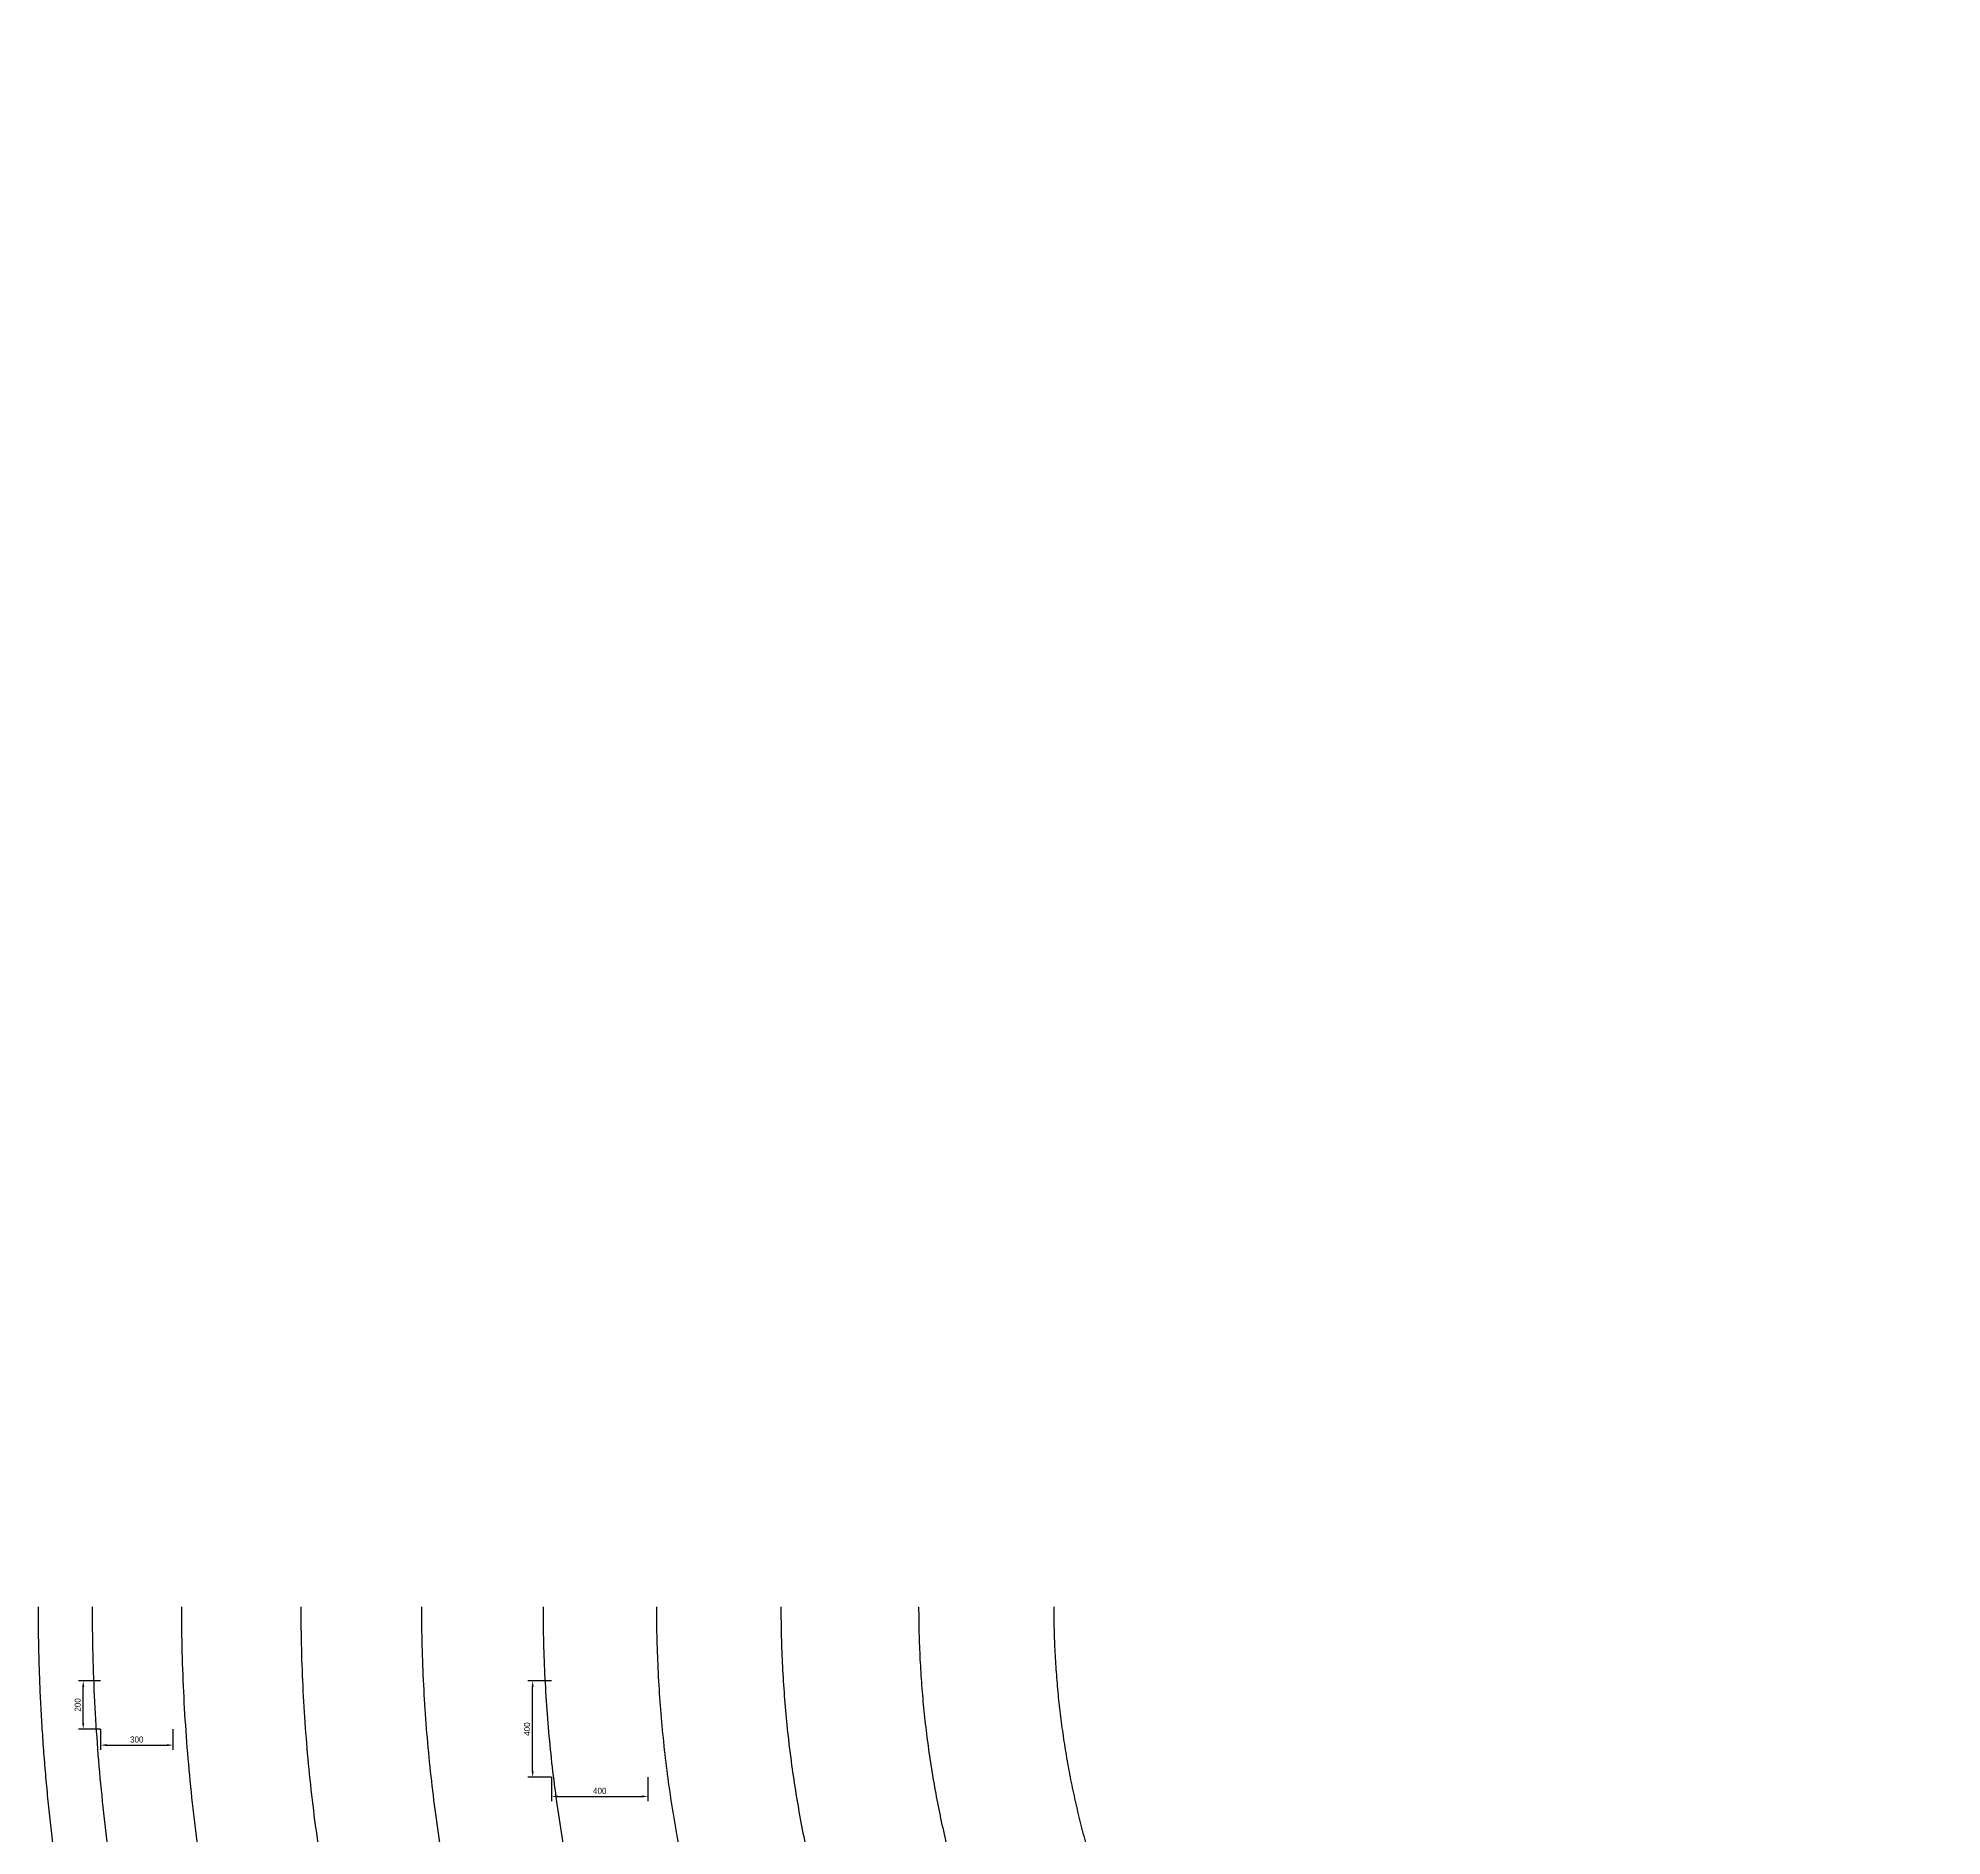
# Model space of a CAD drawing. Header units: millimetres. Extents: x -6992 to 8791, y -4147 to 31792.
# Drawn here: x -6992 to 899, y 2780 to 10235 of the extents above; entities that cross this region are included whole.
import ezdxf

# ---------------------------------------------------------------- set-up
doc = ezdxf.new("R2010")
doc.units = ezdxf.units.MM
doc.header["$PDMODE"] = 34
doc.header["$PDSIZE"] = 25
doc.linetypes.add('ACAD_ISO10W100', pattern=[18.5, 12, -3, 0.5, -3])
doc.layers.add('08 Размеры', color=7, linetype='Continuous')
doc.layers.add('100 noprint', color=1, linetype='Continuous', plot=False)
doc.styles.get("Standard").update_dxf_attribs({"font": 'Ubuntu-R.ttf'})
doc.dimstyles.new('ISO-25', dxfattribs={"dimtxt": 2.5, "dimasz": 2.5, "dimexe": 1.25, "dimexo": 0.625, "dimtad": 1, "dimtxsty": 'Standard', "dimcen": 2.5, "dimadec": 0, "dimazin": 0, "dimtfac": 1, "dimtmove": 0, "dimatfit": 3, "dimfxl": 1, "dimarcsym": 0})

# ---------------------------------------------------------------- blocks, each defined once
blk = doc.blocks.new('*D2528')
at = {"layer": '08 Размеры', "color": 0, "lineweight": -2}
for p, q in [((-6733.1, 3223.5), (-6733.1, 3136.9)), ((-6708.1, 3156.9), (-6458.1, 3156.9)), ((-6433.1, 3223.5), (-6433.1, 3136.9))]:
    blk.add_line(p, q, dxfattribs=at)
at = {"layer": '08 Размеры', "color": 0}
for points in [[(-6708.1, 3161.1), (-6708.1, 3152.8), (-6733.1, 3156.9)], [(-6458.1, 3152.8), (-6458.1, 3161.1), (-6433.1, 3156.9)]]:
    blk.add_solid(points, dxfattribs=at)
at = {"layer": 'Defpoints', "color": 0}
for p in [(-6733.1, 3223.5), (-6433.1, 3223.5), (-6433.1, 3156.9)]:
    blk.add_point(p, dxfattribs=at)
at = {"layer": '08 Размеры', "color": 0, "insert": (-6583.1, 3180), "char_height": 25, "attachment_point": 5}
blk.add_mtext('300', dxfattribs=at)
blk = doc.blocks.new('*D2529')
at = {"layer": '08 Размеры', "color": 0, "lineweight": -2}
for p, q in [((-6733.1, 3423.5), (-6825, 3423.5)), ((-6805, 3248.5), (-6805, 3398.5)), ((-6733.1, 3223.5), (-6825, 3223.5))]:
    blk.add_line(p, q, dxfattribs=at)
at = {"layer": '08 Размеры', "color": 0}
for points in [[(-6800.9, 3398.5), (-6809.2, 3398.5), (-6805, 3423.5)], [(-6809.2, 3248.5), (-6800.9, 3248.5), (-6805, 3223.5)]]:
    blk.add_solid(points, dxfattribs=at)
at = {"layer": 'Defpoints', "color": 0}
for p in [(-6805, 3423.5), (-6733.1, 3423.5), (-6733.1, 3223.5)]:
    blk.add_point(p, dxfattribs=at)
at = {"layer": '08 Размеры', "color": 0, "insert": (-6828.1, 3323.5), "char_height": 25, "attachment_point": 5, "rotation": 90}
blk.add_mtext('200', dxfattribs=at)
blk = doc.blocks.new('*D2530')
at = {"layer": '08 Размеры', "color": 0, "lineweight": -2}
for p, q in [((-4864.1, 3023.5), (-4864.1, 2924.2)), ((-4464.1, 3023.5), (-4464.1, 2924.2)), ((-4839.1, 2944.2), (-4489.1, 2944.2))]:
    blk.add_line(p, q, dxfattribs=at)
at = {"layer": '08 Размеры', "color": 0}
for points in [[(-4839.1, 2948.3), (-4839.1, 2940), (-4864.1, 2944.2)], [(-4489.1, 2940), (-4489.1, 2948.3), (-4464.1, 2944.2)]]:
    blk.add_solid(points, dxfattribs=at)
at = {"layer": 'Defpoints', "color": 0}
for p in [(-4864.1, 3023.5), (-4464.1, 3023.5), (-4464.1, 2944.2)]:
    blk.add_point(p, dxfattribs=at)
at = {"layer": '08 Размеры', "color": 0, "insert": (-4664.1, 2967.2), "char_height": 25, "attachment_point": 5}
blk.add_mtext('400', dxfattribs=at)
blk = doc.blocks.new('*D2531')
at = {"layer": '08 Размеры', "color": 0, "lineweight": -2}
for p, q in [((-4864.1, 3423.5), (-4962.2, 3423.5)), ((-4942.2, 3048.5), (-4942.2, 3398.5)), ((-4864.1, 3023.5), (-4962.2, 3023.5))]:
    blk.add_line(p, q, dxfattribs=at)
at = {"layer": '08 Размеры', "color": 0}
for points in [[(-4938, 3398.5), (-4946.3, 3398.5), (-4942.2, 3423.5)], [(-4946.3, 3048.5), (-4938, 3048.5), (-4942.2, 3023.5)]]:
    blk.add_solid(points, dxfattribs=at)
at = {"layer": 'Defpoints', "color": 0}
for p in [(-4942.2, 3423.5), (-4864.1, 3423.5), (-4864.1, 3023.5)]:
    blk.add_point(p, dxfattribs=at)
at = {"layer": '08 Размеры', "color": 0, "insert": (-4965.2, 3223.2), "char_height": 25, "attachment_point": 5, "rotation": 90}
blk.add_mtext('400', dxfattribs=at)

msp = doc.modelspace()

# ---------------------------------------------------------------- linework, layer by layer
at = {"layer": '100 noprint', "color": 1, "linetype": 'ACAD_ISO10W100', "lineweight": -2, "ltscale": 100}
for points in [[(8761.2, 10234.6), (8761.2, 3730, -1), (-6992.2, 3730)], [(8537.1, 10234.6), (8537.1, 3730, -1), (-6768.1, 3730)], [(8167.1, 10234.6), (8167.1, 3730, -1), (-6398.1, 3730)], [(7672.1, 10234.6), (7672.1, 3730, -1), (-5903.1, 3730)], [(7172.1, 10234.6), (7172.1, 3730, -1), (-5403.1, 3730)], [(6668.1, 10234.6), (6668.1, 3730, -1), (-4899.1, 3730)], [(6198.1, 10234.6), (6198.1, 3730, -1), (-4429.1, 3730)], [(5682.1, 10234.6), (5682.1, 3730, -1), (-3913.1, 3730)], [(5111.1, 10234.6), (5111.1, 3730, -1), (-3342.1, 3730)], [(4551.1, 10234.6), (4551.1, 3730, -1), (-2782.1, 3730)]]:
    msp.add_lwpolyline(points, format="xyb", dxfattribs=at)

# ---------------------------------------------------------------- dimensions: what is measured, and where the dimension line sits
at = {"layer": '08 Размеры'}
for base, p1, p2, picture, middle in [((-6805, 3423.5), (-6733.1, 3223.5), (-6733.1, 3423.5), '*D2529', (-6805, 3323.5)), ((-4942.2, 3423.5), (-4864.1, 3023.5), (-4864.1, 3423.5), '*D2531', (-4942.2, 3223.2))]:
    dim = msp.add_linear_dim(base=base, p1=p1, p2=p2, angle=90, dimstyle='ISO-25', override={"dimtxt": 25, "dimasz": 25, "dimexe": 20, "dimexo": 0, "dimgap": 10, "dimdec": 0}, dxfattribs=at)
    dim.commit()
    dim.dimension.update_dxf_attribs({"geometry": picture, "text_midpoint": middle, "dimtype": 160})
dim = msp.add_linear_dim(base=(-6433.1, 3156.9), p1=(-6733.1, 3223.5), p2=(-6433.1, 3223.5), dimstyle='ISO-25', override={"dimtxt": 25, "dimasz": 25, "dimexe": 20, "dimexo": 0, "dimgap": 10, "dimdec": 0}, dxfattribs=at)
dim.commit()
dim.dimension.update_dxf_attribs({"geometry": '*D2528', "text_midpoint": (-6583.1, 3156.9), "dimtype": 160})
dim = msp.add_linear_dim(base=(-4464.1, 2944.2), p1=(-4864.1, 3023.5), p2=(-4464.1, 3023.5), dimstyle='ISO-25', override={"dimtxt": 25, "dimasz": 25, "dimexe": 20, "dimexo": 0, "dimgap": 10, "dimdec": 0}, dxfattribs=at)
dim.commit()
dim.dimension.update_dxf_attribs({"geometry": '*D2530', "text_midpoint": (-4664.1, 2967.2)})

doc.saveas('drawing.dxf')
